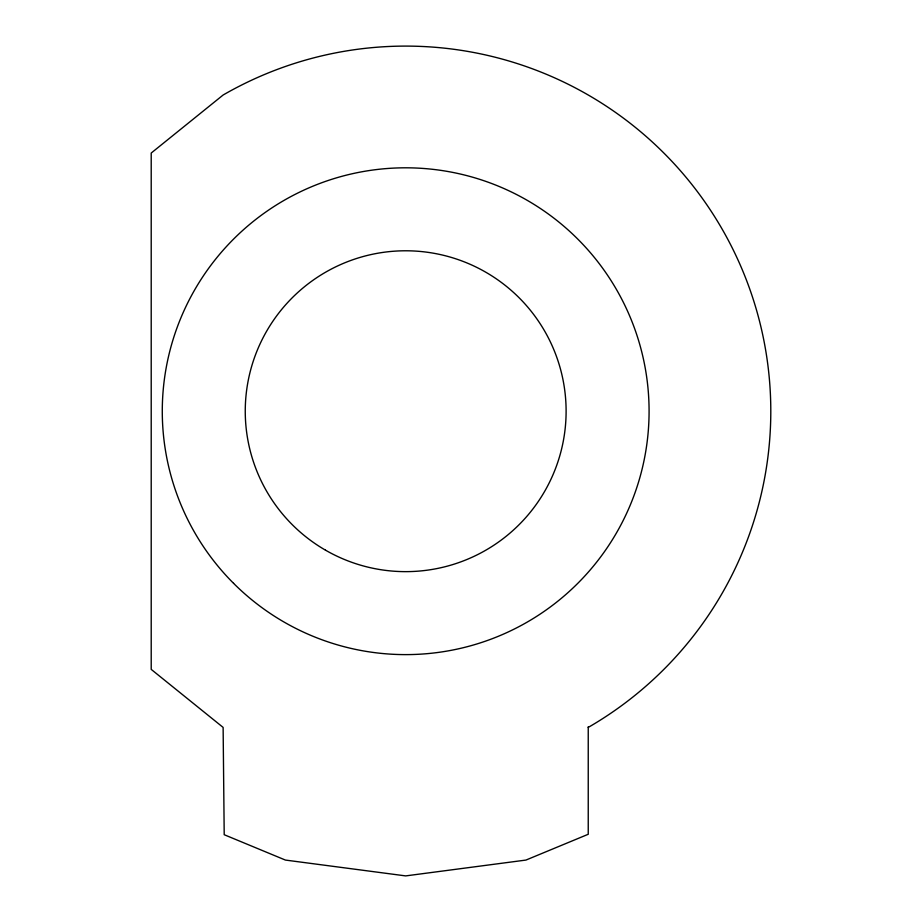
<?xml version="1.0" encoding="UTF-8"?>
<svg xmlns="http://www.w3.org/2000/svg" width="922" height="922" viewBox="0 0 922 922"><rect width="100%" height="100%" fill="white"/><g stroke="black" fill="none" stroke-linecap="round" stroke-linejoin="round"><path stroke-width="1.38" d="M588.236 726.813L588.236 834.272L525.955 860.065L405.68 875.9L285.405 860.065L224.207 834.71L223.124 727.412L151.208 669.384L151.208 153.04L223.124 95.012A365.112 365.112 0 0 1 721.88 228.656A365.112 365.112 0 0 1 588.236 727.412M233.566 583.326A243.408 243.408 0 0 0 640.79 474.208A243.408 243.408 0 0 0 342.684 176.102A243.408 243.408 0 0 0 233.566 583.326M325.466 550.146A160.428 160.428 0 0 0 566.108 411.212A160.428 160.428 0 0 0 325.466 272.278A160.428 160.428 0 0 0 325.466 550.146"/></g></svg>
